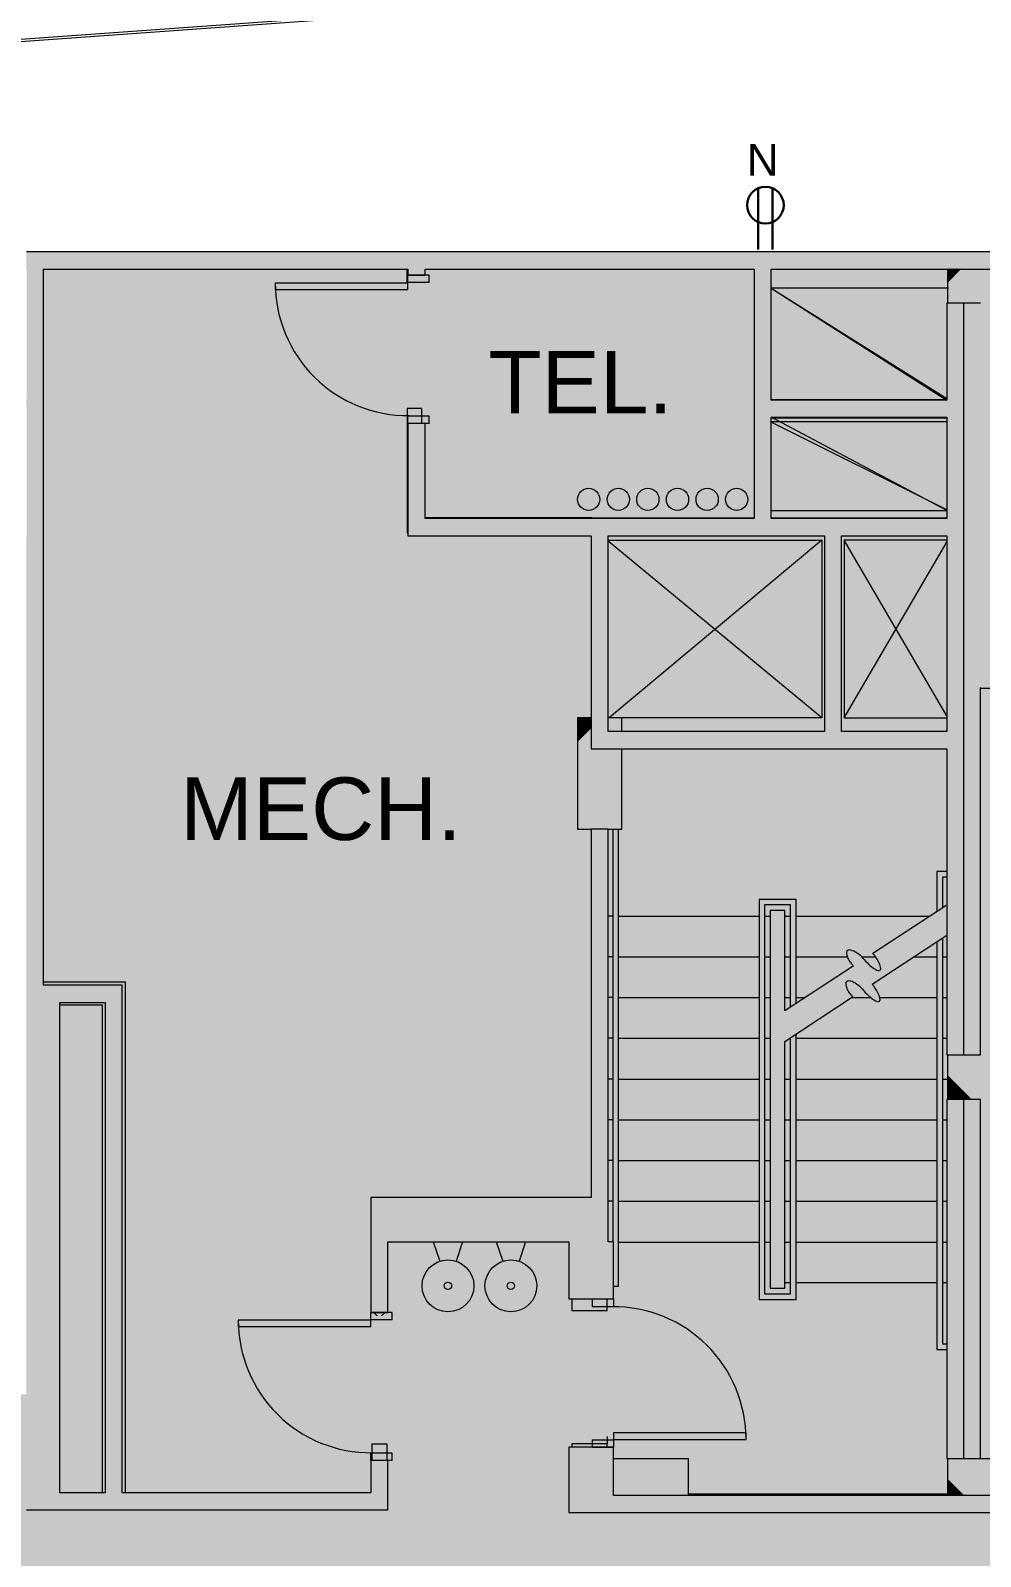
# Model space of a CAD drawing. Header units: inches. Extents: x -1880 to 225, y -1065 to 162.
# Drawn here: x -540.1 to -283.6, y -494.2 to -82.2 of the extents above; entities that cross this region are included whole.
import ezdxf

# ---------------------------------------------------------------- set-up
doc = ezdxf.new("R2010")
doc.units = ezdxf.units.IN
doc.header["$MEASUREMENT"] = 0
for name, color, linetype, lineweight in [('06_555 11th St - background_dwg', 8, 'Continuous', 9), ('A-ANNO-NOTE', 131, 'Continuous', 30), ('A-DETL', 90, 'Continuous', 9), ('A-DETL-GENF', 92, 'Continuous', 9), ('A-DOOR', 31, 'Continuous', 13), ('A-DOOR-FRAM', 31, 'Continuous', 20), ('A-WALL', 113, 'Continuous', 13), ('A-WALL-PATT', 111, 'Continuous', 13), ('C-Txt', 7, 'Continuous', 9), ('I-WALL', 2, 'Continuous', 13), ('P', 7, 'Continuous', 9), ('S', 7, 'Continuous', 9), ('S-COLHOLH', 7, 'Continuous', 9), ('W', 7, 'Continuous', 9)]:
    doc.layers.add(name, color=color, linetype=linetype, lineweight=lineweight)
doc.styles.add('Arial', font='arial.ttf', dxfattribs={"height": 16.875})
doc.styles.add('Swis721 Lt BT', font='swissl.ttf', dxfattribs={"height": 8.514638})

# ---------------------------------------------------------------- blocks, each defined once
blk = doc.blocks.new('Single Flush - OTJ_SOLIDFLUSH_ALUM-4808058-FIRST FLOOR POWER _ SIGNAL')
at = {"layer": 'A-DOOR', "color": 8, "lineweight": 20}
for p, q in [((16.15625, 38.125), (16.15625, 2.3125)), ((17.90625, 38.125), (16.15625, 38.125)), ((17.90625, 2.3125), (17.90625, 38.125)), ((16.15625, 2.3125), (17.90625, 2.3125))]:
    blk.add_line(p, q, dxfattribs=at)
at = {"layer": 'A-DOOR', "lineweight": 9}
blk.add_arc((17.90625, 2.3125), 35.8125, 90, 180.5, dxfattribs=at)
at = {"layer": 'A-DOOR-FRAM', "color": 8}
for p, q in [((-20, -3.4375), (-20, 2.3125)), ((-20, 2.3125), (-18, 2.3125)), ((-18, -3.4375), (-18, 2.3125)), ((18.000004, -3.4375), (18.000004, 2.3125)), ((18.000004, 2.3125), (20.000004, 2.3125)), ((20.000004, -3.4375), (20.000004, 2.3125)), ((-20, -3.4375), (-18, -3.4375)), ((18.000004, -3.4375), (20.000004, -3.4375))]:
    blk.add_line(p, q, dxfattribs=at)
blk = doc.blocks.new('Single Flush - OTJ_SOLIDFLUSH_ALUM-4812242-FIRST FLOOR POWER _ SIGNAL')
at = {"layer": 'A-DOOR', "color": 8, "lineweight": 20}
for p, q in [((16.15625, 41.8125), (16.15625, 6)), ((17.90625, 41.8125), (16.15625, 41.8125)), ((17.90625, 6), (17.90625, 41.8125)), ((16.15625, 6), (17.90625, 6))]:
    blk.add_line(p, q, dxfattribs=at)
at = {"layer": 'A-DOOR', "lineweight": 9}
blk.add_arc((17.90625, 6), 35.8125, 90, 180.5, dxfattribs=at)
at = {"layer": 'A-DOOR-FRAM', "color": 8}
for p, q in [((-20, 0.25), (-20, 6)), ((-20, 6), (-18, 6)), ((-18, 0.25), (-18, 6)), ((18.000004, 0.25), (18.000004, 6)), ((18.000004, 6), (20.000004, 6)), ((20.000004, 0.25), (20.000004, 6)), ((-20, 0.25), (-18, 0.25)), ((18.000004, 0.25), (20.000004, 0.25))]:
    blk.add_line(p, q, dxfattribs=at)
blk = doc.blocks.new('06_555 11th St - background_dwg-4793957-FIRST FLOOR POWER _ SIGNAL')
at = {"layer": 'P'}
for p, q in [((2939.68, 2812.22), (2939.68, 2814.22)), ((3085.86, 2810.72), (3037.99, 2810.72)), ((3085.37, 2780.9), (3037.99, 2810.64)), ((3037.99, 2780.7), (3085.37, 2780.7)), ((3037.99, 2775.7), (3085.37, 2775.7)), ((3037.99, 2774.7), (3085.37, 2774.7)), ((3085.37, 2750.86), (3037.99, 2774.54)), ((2989.53, 2748.7), (3033.36, 2748.7)), ((3037.99, 2750.7), (3085.37, 2750.7)), ((3037.99, 2748.7), (3085.37, 2748.7)), ((3051.67, 2694.7), (2994, 2742.44)), ((3051.67, 2742.7), (2994.2, 2694.7)), ((3085.37, 2695.24), (3057.67, 2742.7)), ((3057.67, 2694.7), (3085.37, 2742.17)), ((3094.49, 2702.72), (3193.68, 2702.72)), ((2995.2, 2664.7), (2995.2, 2553.21)), ((2995.2, 2641.2), (2994, 2641.2)), ((2996.7, 2641.2), (3034.7, 2641.2)), ((3036.2, 2641.2), (3037.7, 2641.2)), ((3041.7, 2641.2), (3043.2, 2641.2)), ((3044.7, 2641.2), (3080.69, 2641.2)), ((3065.44, 2631.2), (3085.37, 2644.27)), ((3065.27, 2622.84), (3085.37, 2636.03)), ((2995.2, 2630.2), (2994, 2630.2)), ((2996.7, 2630.2), (3034.7, 2630.2)), ((3036.2, 2630.2), (3037.7, 2630.2)), ((3041.7, 2630.2), (3043.2, 2630.2)), ((3044.7, 2630.2), (3058.5, 2630.2)), ((3062.43, 2630.2), (3066.17, 2630.2)), ((3076.49, 2630.2), (3082.7, 2630.2)), ((3084.2, 2630.2), (3085.37, 2630.2)), ((2995.2, 2619.2), (2994, 2619.2)), ((2996.7, 2619.2), (3034.7, 2619.2)), ((3036.2, 2619.2), (3037.7, 2619.2)), ((3041.7, 2619.2), (3043.2, 2619.2)), ((3044.7, 2619.2), (3047.16, 2619.2)), ((3059.73, 2619.2), (3064.86, 2619.2)), ((3067.29, 2619.2), (3082.7, 2619.2)), ((3084.2, 2619.2), (3085.37, 2619.2)), ((2995.2, 2608.2), (2994, 2608.2)), ((2996.7, 2608.2), (3034.7, 2608.2)), ((3036.2, 2608.2), (3037.7, 2608.2)), ((3042.96, 2608.2), (3043.2, 2608.2)), ((3044.7, 2608.2), (3082.7, 2608.2)), ((3084.2, 2608.2), (3085.37, 2608.2)), ((2995.2, 2597.2), (2994, 2597.2)), ((2996.7, 2597.2), (3034.7, 2597.2)), ((3036.2, 2597.2), (3037.7, 2597.2)), ((3041.7, 2597.2), (3043.2, 2597.2)), ((3044.7, 2597.2), (3082.7, 2597.2)), ((3084.2, 2597.2), (3085.7, 2597.2)), ((2995.2, 2586.2), (2994, 2586.2)), ((2996.7, 2586.2), (3034.7, 2586.2)), ((3036.2, 2586.2), (3037.7, 2586.2)), ((3041.7, 2586.2), (3043.2, 2586.2)), ((3044.7, 2586.2), (3082.7, 2586.2)), ((3084.2, 2586.2), (3085.37, 2586.2)), ((2995.2, 2575.2), (2994, 2575.2)), ((2996.7, 2575.2), (3034.7, 2575.2)), ((3036.2, 2575.2), (3037.7, 2575.2)), ((3041.7, 2575.2), (3043.2, 2575.2)), ((3044.7, 2575.2), (3082.7, 2575.2)), ((3084.2, 2575.2), (3085.37, 2575.2)), ((2995.2, 2564.2), (2994, 2564.2)), ((2996.7, 2564.2), (3034.7, 2564.2)), ((3036.2, 2564.2), (3037.7, 2564.2)), ((3041.7, 2564.2), (3043.2, 2564.2)), ((3044.7, 2564.2), (3082.7, 2564.2)), ((3084.2, 2564.2), (3085.37, 2564.2)), ((2946.74, 2553.21), (2948.48, 2548.01)), ((2954.64, 2553.21), (2952.9, 2548.01)), ((2963.74, 2553.21), (2965.48, 2548.01)), ((2971.64, 2553.21), (2969.9, 2548.01)), ((2996.7, 2553.2), (3034.7, 2553.2)), ((3036.2, 2553.2), (3037.7, 2553.2)), ((3041.7, 2553.2), (3043.2, 2553.2)), ((3044.7, 2553.2), (3082.7, 2553.2)), ((3084.2, 2553.2), (3085.37, 2553.2)), ((3043.2, 2542.2), (3041.7, 2542.2)), ((3082.7, 2542.2), (3044.7, 2542.2)), ((3085.37, 2542.2), (3084.2, 2542.2)), ((2931.6, 2533.29), (2930.68, 2534.21)), ((2932.78, 2533.29), (2933.7, 2534.21)), ((2993.68, 2500.7), (2993.68, 2498.7))]:
    blk.add_line(p, q, dxfattribs=at)
at = {"layer": 'P', "flags": 128}
for points in [[(2994, 2742.7), (3051.67, 2742.7), (3051.67, 2694.7), (2997.68, 2694.7)], [(3085.37, 2742.7), (3057.67, 2742.7), (3057.67, 2694.7), (3085.37, 2694.7)], [(2996.7, 2664.7), (2996.7, 2541.2), (2995.37, 2541.2)], [(3085.37, 2653.2), (3082.7, 2653.2), (3082.7, 2642.52)], [(3085.37, 2651.7), (3084.2, 2651.7), (3084.2, 2643.51)], [(3044.7, 2617.59), (3044.7, 2645.7), (3034.7, 2645.7), (3034.7, 2537.7), (3044.7, 2537.7), (3044.7, 2609.34)], [(3043.2, 2616.61), (3043.2, 2644.2), (3036.2, 2644.2), (3036.2, 2539.2), (3043.2, 2539.2), (3043.2, 2608.36)], [(3060.14, 2627.72), (3041.7, 2615.62), (3041.7, 2642.7), (3037.7, 2642.7), (3037.7, 2540.7), (3041.7, 2540.7), (3041.7, 2607.38), (3059.97, 2619.36)], [(3082.7, 2634.27), (3082.7, 2524.19), (3085.37, 2524.19)], [(3084.2, 2635.26), (3084.2, 2525.69), (3085.37, 2525.69)]]:
    blk.add_lwpolyline(points, dxfattribs=at)
at = {"layer": 'P'}
for centre, radius in [((2988.68, 2753.7), 3), ((2996.68, 2753.7), 3), ((3004.68, 2753.7), 3), ((3012.68, 2753.7), 3), ((3020.68, 2753.7), 3), ((3028.68, 2753.7), 3), ((2950.69, 2541.37), 7), ((2967.69, 2541.37), 7), ((2950.69, 2541.37), 1), ((2967.69, 2541.37), 1)]:
    blk.add_circle(centre, radius, dxfattribs=at)
for centre, radius, start, end in [((3059.01, 2631.33), 0.728, 86.2785, 181.5755), ((3061.65, 2631.4), 3.36, 181.5755, 203.2411), ((3064.76, 2632.74), 6.75, 203.2411, 215.0379), ((3058.84, 2628.7), 3.36, 64.6129, 86.2785), ((3068.95, 2635.68), 11.87, 215.0379, 222.0879), ((3057.39, 2625.64), 6.75, 52.8162, 64.6129), ((3054.29, 2621.56), 11.87, 43.927, 52.8162), ((3078.02, 2642.32), 19.68, 219.5469, 225.9625), ((3049.91, 2619.11), 19.68, 33.1313, 37.8815), ((3057.56, 2624.11), 10.54, 24.3593, 33.1313), ((3071.66, 2635.75), 10.54, 225.9625, 234.7345), ((3068.28, 2630.96), 4.67, 234.7345, 252.7863), ((3067.04, 2626.99), 0.509, 252.7863, 6.3074), ((3062.91, 2626.53), 4.67, 6.3075, 24.3593), ((3058.84, 2622.97), 0.728, 86.2785, 181.5755), ((3061.47, 2623.04), 3.36, 181.5755, 203.2411), ((3064.59, 2624.38), 6.75, 203.2411, 215.0379), ((3058.67, 2620.34), 3.36, 64.6129, 86.2785), ((3068.78, 2627.32), 11.87, 215.0379, 222.0879), ((3057.22, 2617.28), 6.75, 52.8162, 64.6129), ((3054.12, 2613.2), 11.87, 43.927, 52.8162), ((3077.85, 2633.97), 19.68, 219.5469, 225.9625), ((3049.74, 2610.75), 19.68, 33.1313, 37.8815), ((3057.39, 2615.75), 10.54, 24.3593, 33.1313), ((3071.49, 2627.39), 10.54, 225.9625, 234.7345), ((3068.1, 2622.6), 4.67, 234.7345, 252.7863), ((3066.87, 2618.63), 0.509, 252.7863, 6.3074), ((3062.74, 2618.17), 4.67, 6.3075, 24.3593)]:
    blk.add_arc(centre, radius, start, end, dxfattribs=at)
at = {"layer": 'S'}
for p, q in [((3085.68, 2806.72), (3085.68, 2815.91)), ((2985.68, 2664.7), (2989.37, 2664.7)), ((3085.68, 2591.72), (3085.68, 2603.72)), ((3085.68, 2484.77), (3085.68, 2494.72)), ((3094.5, 2494.72), (3115.68, 2494.72))]:
    blk.add_line(p, q, dxfattribs=at)
at = {"layer": 'S', "flags": 128}
for points in [[(2989.37, 2694.7), (2985.68, 2694.7), (2985.68, 2664.7)], [(2997.68, 2691.01), (2997.68, 2694.7), (2994, 2694.7)], [(2994, 2664.7), (2997.68, 2664.7), (2997.68, 2686.39)], [(3015.68, 2484.77), (3015.68, 2494.71), (2995.37, 2494.71)]]:
    blk.add_lwpolyline(points, dxfattribs=at)
at = {"layer": 'S-COLHOLH'}
for p, q in [((3085.96, 2815.91), (3085.68, 2815.63)), ((3086.32, 2815.91), (3085.68, 2815.28)), ((3086.67, 2815.91), (3085.68, 2814.92)), ((3087.02, 2815.91), (3085.68, 2814.57)), ((3087.38, 2815.91), (3085.68, 2814.22)), ((3087.73, 2815.91), (3085.68, 2813.86)), ((3088.08, 2815.91), (3085.68, 2813.51)), ((3088.44, 2815.91), (3085.68, 2813.16)), ((3088.79, 2815.91), (3085.68, 2812.8)), ((3089.14, 2815.91), (3085.68, 2812.45)), ((2985.95, 2694.7), (2985.68, 2694.44)), ((2986.3, 2694.7), (2985.68, 2694.09)), ((2986.65, 2694.7), (2985.68, 2693.73)), ((2987.01, 2694.7), (2985.68, 2693.38)), ((2987.36, 2694.7), (2985.68, 2693.03)), ((2987.71, 2694.7), (2985.68, 2692.67)), ((2988.07, 2694.7), (2985.68, 2692.32)), ((2988.42, 2694.7), (2985.68, 2691.96)), ((2988.77, 2694.7), (2985.68, 2691.61)), ((2989.13, 2694.7), (2985.68, 2691.26)), ((2989.37, 2694.59), (2985.68, 2690.9)), ((2989.37, 2694.24), (2985.68, 2690.55)), ((2989.37, 2693.88), (2985.68, 2690.2)), ((2989.37, 2693.53), (2985.68, 2689.84)), ((2989.37, 2693.18), (2985.68, 2689.49)), ((2989.37, 2692.82), (2985.68, 2689.14)), ((2989.37, 2692.47), (2985.68, 2688.78)), ((2989.37, 2692.12), (2985.68, 2688.43)), ((3085.68, 2597.99), (3091.96, 2591.72)), ((3085.68, 2597.64), (3091.6, 2591.72)), ((3085.68, 2597.29), (3091.25, 2591.72)), ((3085.68, 2596.93), (3090.9, 2591.72)), ((3085.68, 2596.58), (3090.54, 2591.72)), ((3085.68, 2596.22), (3090.19, 2591.72)), ((3085.68, 2595.87), (3089.83, 2591.72)), ((3085.68, 2595.52), (3089.48, 2591.72)), ((3085.68, 2595.16), (3089.13, 2591.72)), ((3085.68, 2594.81), (3088.77, 2591.72)), ((3085.68, 2594.46), (3088.42, 2591.72)), ((3085.68, 2594.1), (3088.07, 2591.72)), ((3085.68, 2593.75), (3087.71, 2591.72)), ((3085.68, 2593.4), (3087.36, 2591.72)), ((3085.68, 2593.04), (3087.01, 2591.72)), ((3085.68, 2592.69), (3086.65, 2591.72)), ((3085.68, 2592.34), (3086.3, 2591.72)), ((3085.68, 2591.98), (3085.95, 2591.72)), ((3085.68, 2488.99), (3089.9, 2484.77)), ((3085.68, 2488.64), (3089.55, 2484.77)), ((3085.68, 2488.29), (3089.2, 2484.77)), ((3085.68, 2487.93), (3088.84, 2484.77)), ((3085.68, 2487.58), (3088.49, 2484.77)), ((3085.68, 2487.22), (3088.14, 2484.77)), ((3085.68, 2486.87), (3087.78, 2484.77)), ((3085.68, 2486.52), (3087.43, 2484.77)), ((3085.68, 2486.16), (3087.07, 2484.77)), ((3085.68, 2485.81), (3086.72, 2484.77)), ((3085.68, 2485.46), (3086.37, 2484.77)), ((3085.68, 2485.1), (3086.01, 2484.77))]:
    blk.add_line(p, q, dxfattribs=at)
at = {"layer": 'W'}
for p, q in [((2989.53, 2748.7), (2944.5, 2748.7)), ((3085.68, 2591.72), (3085.68, 2603.72))]:
    blk.add_line(p, q, dxfattribs=at)
at = {"layer": 'W', "flags": 128}
for points in [[(2939.88, 2814.22), (2939.68, 2814.22), (2939.68, 2815.91)], [(2943.68, 2774.22), (2943.68, 2778.22), (2939.68, 2778.22), (2939.68, 2744.7), (2939.88, 2744.7)], [(2841.48, 2623.46), (2863.54, 2623.46), (2863.54, 2485.52)], [(2845.85, 2617.21), (2857.29, 2617.21), (2857.29, 2485.52)], [(2984.18, 2537.84), (2984.18, 2534.7), (2993.68, 2534.7), (2993.68, 2537.84)], [(2930.19, 2494.21), (2930.19, 2498.7), (2934.18, 2498.7), (2934.18, 2494.21)], [(2993.68, 2497.84), (2993.68, 2498.7), (2984.18, 2498.7), (2984.18, 2497.84)], [(3015.68, 2485.2), (3085.68, 2485.2), (3085.68, 2494.72)]]:
    blk.add_lwpolyline(points, dxfattribs=at)
at = {"layer": 'C-Txt', "char_height": 16.875, "attachment_point": 1, "line_spacing_factor": 0.938532, "style": 'Arial'}
for s, insert, width in [('TEL.', (2961.6, 2793.78), 59.2898), ('MECH.', (2878.41, 2678.64), 90.1699)]:
    blk.add_mtext(s, dxfattribs=dict(at, insert=insert, width=width))

msp = doc.modelspace()

# ---------------------------------------------------------------- hatches: boundary and pattern name
at = {"layer": 'A-DETL-GENF'}
h = msp.add_hatch(color=254, dxfattribs=at)
h.paths.add_polyline_path([(40.86, -1023.03), (225.39, -1023.03), (225.39, -1010.03), (214.05, -1010.03), (214.05, -1001.03), (210.86, -1001.03), (210.86, -1004.28), (208.36, -1004.28), (208.36, -1001.03), (174.11, -1001.03), (174.11, -1004.28), (171.61, -1004.28), (171.61, -1006.53), (153.61, -1006.53), (153.61, -1004.28), (151.36, -1004.28), (151.36, -1001.03), (113.86, -1001.03), (113.86, -1004.28), (111.61, -1004.28), (111.61, -1006.53), (93.61, -1006.53), (93.61, -1004.41), (91.36, -1004.41), (91.36, -1001.16), (54.11, -1001.16), (54.11, -1004.41), (51.61, -1004.41), (51.61, -1010.53), (40.86, -1010.53), (40.86, -1022.53), (-15.64, -1022.53), (-15.64, -1010.03), (-26.39, -1010.03), (-26.39, -1001.28), (-29.14, -1001.28), (-29.14, -1002.03), (-31.64, -1002.03), (-31.64, -1001.28), (-66.14, -1001.28), (-66.14, -1002.03), (-68.39, -1002.03), (-68.39, -1006.53), (-86.39, -1006.53), (-86.39, -1002.03), (-88.64, -1002.03), (-88.64, -1001.28), (-126.14, -1001.28), (-126.14, -1002.03), (-128.39, -1002.03), (-128.39, -1006.53), (-146.39, -1006.53), (-146.39, -1002.53), (-148.89, -1002.53), (-148.89, -1001.78), (-185.89, -1001.78), (-185.89, -1002.53), (-188.39, -1002.53), (-188.39, -1010.03), (-199.14, -1010.03), (-199.14, -1022.53), (-255.64, -1022.53), (-255.64, -1010.28), (-269.01, -1010.28), (-269.01, -993.78), (-246.39, -993.78), (-246.39, -987.03), (-216.39, -987.03), (-216.39, -987.53), (-210.01, -987.53), (-210.01, -993.53), (-188.39, -993.53), (-188.39, -997.53), (-185.89, -997.53), (-185.89, -1000.78), (-148.89, -1000.78), (-148.89, -997.53), (-146.39, -997.53), (-146.39, -993.53), (-128.39, -993.53), (-128.39, -997.03), (-126.14, -997.03), (-126.14, -1000.28), (-88.64, -1000.28), (-88.64, -997.03), (-86.39, -997.03), (-86.39, -993.53), (-68.39, -993.53), (-68.39, -997.03), (-66.14, -997.03), (-66.14, -1000.28), (-31.64, -1000.28), (-31.64, -997.03), (-29.14, -997.03), (-29.14, -1000.28), (-26.39, -1000.28), (-26.39, -993.53), (-5.39, -993.53), (-5.39, -987.03), (24.61, -987.03), (24.61, -987.53), (29.99, -987.53), (29.99, -994.03), (51.61, -994.03), (51.61, -999.41), (54.11, -999.41), (54.11, -1000.16), (91.36, -1000.16), (91.36, -999.41), (93.61, -999.41), (93.61, -993.53), (111.61, -993.53), (111.61, -999.28), (113.86, -999.28), (113.86, -1000.03), (151.36, -1000.03), (151.36, -999.28), (153.61, -999.28), (153.61, -993.53), (171.61, -993.53), (171.61, -999.28), (174.11, -999.28), (174.11, -1000.03), (208.36, -1000.03), (208.36, -999.28), (210.86, -999.28), (210.86, -1000.03), (214.05, -1000.03), (214.05, -993.53), (225.39, -993.53), (225.39, -557.54), (-39.64, -557.54), (-39.64, -552.54), (-71.14, -552.54), (-71.14, -552.04), (-39.64, -552.04), (-39.64, -542.54), (225.39, -542.54), (225.39, -482.36), (-41.14, -482.36), (-41.14, -440.79), (-36.14, -440.79), (-36.14, -477.73), (-8.39, -477.73), (-8.39, -473.54), (47.61, -473.54), (47.61, -477.73), (215.86, -477.73), (215.86, -421.04), (219.36, -421.04), (219.36, -477.73), (225.39, -477.73), (225.39, -186.61), (194.93, -186.61), (194.93, -191.47), (190.3, -191.47), (190.3, -181.29), (194.93, -181.29), (194.93, -181.98), (225.39, -181.98), (225.39, -146.04), (194.93, -146.04), (194.93, -147.29), (190.3, -147.29), (190.3, -146.04), (-36.14, -146.04), (-36.14, -184.29), (-41.14, -184.29), (-41.14, -142.54), (183.8, -142.54), (183.8, -126.54), (188.43, -126.54), (188.43, -142.54), (225.39, -142.54), (225.39, 105.22), (203.61, 105.22), (203.61, 104.47), (201.61, 104.47), (201.61, 99.97), (183.61, 99.97), (183.61, 104.47), (181.36, 104.47), (181.36, 105.22), (143.86, 105.22), (143.86, 104.47), (141.61, 104.47), (141.61, 99.97), (123.61, 99.97), (123.61, 104.34), (121.36, 104.34), (121.36, 105.09), (84.11, 105.09), (84.11, 104.34), (81.61, 104.34), (81.61, 99.97), (62.98, 99.97), (62.98, 76.84), (22.23, 76.84), (22.23, 99.97), (3.61, 99.97), (3.61, 104.71), (1.36, 104.71), (1.36, 105.46), (-35.89, 105.46), (-35.89, 104.71), (-38.39, 104.71), (-38.39, 99.97), (-43.64, 99.97), (-43.64, -80.23), (188.43, -80.23), (188.43, -86.54), (183.8, -86.54), (183.8, -84.86), (-50.14, -84.86), (-50.14, -84.42), (-173.22, -84.42), (-173.22, -146.42), (-173.82, -146.42), (-173.82, -146.61), (-173.64, -146.62), (-173.64, -184.29), (-178.64, -184.29), (-178.64, -146.61), (-340.08, -146.61), (-340.08, -181.98), (-292.7, -181.98), (-292.7, -155.79), (-283.57, -155.79), (-283.57, -254.98), (-186.89, -254.98), (-186.89, -259.61), (-283.57, -259.61), (-283.57, -358.79), (-292.7, -358.79), (-292.7, -276.12), (-388.7, -276.12), (-388.7, -218.61), (-438.19, -218.61), (-438.19, -188.29), (-433.57, -188.29), (-433.57, -213.98), (-344.71, -213.98), (-344.71, -146.61), (-433.57, -146.61), (-433.57, -148.29), (-438.19, -148.29), (-438.19, -146.61), (-536.59, -146.61), (-536.59, -339.98), (-515.34, -339.98), (-515.34, -476.99), (-448.19, -476.99), (-448.19, -468.3), (-443.57, -468.3), (-443.57, -481.62), (-541.22, -481.62), (-541.22, -450.42), (-612.84, -450.42), (-612.84, -542.54), (-589.64, -542.54), (-589.64, -552.92), (-586.14, -552.92), (-586.14, -557.54), (-617.47, -557.54), (-617.47, -516.92), (-801.57, -516.92), (-801.59, -558.17), (-972.83, -558.17), (-972.83, -516.92), (-1220.57, -516.92), (-1220.57, -834.78), (-1220.32, -834.78), (-1220.32, -838.78), (-1218.07, -838.78), (-1218.07, -842.03), (-1184.89, -842.03), (-1184.89, -838.78), (-1182.64, -838.78), (-1182.64, -834.78), (-1163.64, -834.78), (-1163.64, -847.78), (-1167.57, -847.78), (-1167.57, -852.16), (-1179.57, -852.16), (-1179.57, -847.78), (-1182.64, -847.78), (-1182.64, -843.78), (-1184.89, -843.78), (-1184.89, -843.03), (-1218.07, -843.03), (-1218.07, -843.78), (-1220.32, -843.78), (-1220.32, -847.78), (-1223.57, -847.78), (-1223.57, -843.78), (-1229.89, -843.78), (-1229.89, -878.78), (-1235.14, -878.78), (-1235.14, -881.03), (-1235.39, -881.03), (-1235.39, -914.53), (-1235.14, -914.53), (-1235.14, -916.78), (-1229.89, -916.78), (-1229.89, -932.78), (-1235.26, -932.78), (-1235.26, -935.03), (-1235.39, -935.03), (-1235.39, -968.53), (-1235.26, -968.53), (-1235.26, -970.78), (-1229.89, -970.78), (-1229.89, -1004.78), (-666.89, -1004.78), (-666.89, -982.03), (-667.08, -982.03), (-667.08, -971.03), (-664.58, -971.03), (-664.58, -968.53), (-661.33, -968.53), (-661.33, -935.03), (-664.58, -935.03), (-664.58, -932.53), (-667.08, -932.53), (-667.08, -917.03), (-664.58, -917.03), (-664.58, -914.53), (-661.33, -914.53), (-661.33, -881.03), (-664.58, -881.03), (-664.58, -878.78), (-667.57, -878.78), (-667.57, -847.78), (-680.01, -847.78), (-680.01, -834.78), (-666.88, -834.78), (-666.88, -807.41), (-629.88, -807.41), (-629.88, -842.28), (-652.57, -842.28), (-652.57, -878.78), (-659.58, -878.78), (-659.58, -881.03), (-660.33, -881.03), (-660.33, -914.53), (-659.58, -914.53), (-659.58, -917.03), (-652.08, -917.03), (-652.08, -932.53), (-659.58, -932.53), (-659.58, -935.03), (-660.33, -935.03), (-660.33, -968.53), (-659.58, -968.53), (-659.58, -971.03), (-652.08, -971.03), (-652.08, -979.28), (-623.7, -979.28), (-623.7, -999.78), (-622.89, -999.78), (-622.89, -1006.03), (-620.39, -1006.03), (-620.39, -1006.78), (-583.39, -1006.78), (-583.39, -1006.03), (-580.89, -1006.03), (-580.89, -999.78), (-564.89, -999.78), (-564.89, -1005.9), (-562.39, -1005.9), (-562.39, -1006.65), (-525.14, -1006.65), (-525.14, -1005.9), (-522.89, -1005.9), (-522.89, -999.78), (-485.51, -999.78), (-485.51, -987.65), (-485.39, -987.65), (-485.39, -987.03), (-455.39, -987.03), (-455.39, -987.65), (-450.14, -987.65), (-450.14, -993.65), (-455.39, -993.65), (-455.39, -993.78), (-428.39, -993.78), (-428.39, -1000.53), (-425.64, -1000.53), (-425.64, -997.28), (-423.14, -997.28), (-423.14, -1000.53), (-388.64, -1000.53), (-388.64, -997.28), (-386.39, -997.28), (-386.39, -993.78), (-368.39, -993.78), (-368.39, -997.28), (-366.14, -997.28), (-366.14, -1000.53), (-328.64, -1000.53), (-328.64, -997.28), (-326.39, -997.28), (-326.39, -993.78), (-308.39, -993.78), (-308.39, -997.28), (-306.14, -997.28), (-306.14, -1000.53), (-271.64, -1000.53), (-271.64, -997.28), (-269.14, -997.28), (-269.14, -1002.28), (-271.64, -1002.28), (-271.64, -1001.53), (-306.14, -1001.53), (-306.14, -1002.28), (-308.39, -1002.28), (-308.39, -1006.78), (-326.39, -1006.78), (-326.39, -1002.28), (-328.64, -1002.28), (-328.64, -1001.53), (-366.14, -1001.53), (-366.14, -1002.28), (-368.39, -1002.28), (-368.39, -1006.78), (-386.39, -1006.78), (-386.39, -1002.28), (-388.64, -1002.28), (-388.64, -1001.53), (-423.14, -1001.53), (-423.14, -1002.28), (-425.64, -1002.28), (-425.64, -1001.53), (-428.39, -1001.53), (-428.39, -1010.28), (-439.39, -1010.28), (-439.39, -1022.53), (-495.01, -1022.53), (-495.01, -1014.78), (-522.89, -1014.78), (-522.89, -1010.9), (-525.14, -1010.9), (-525.14, -1007.65), (-562.39, -1007.65), (-562.39, -1010.9), (-564.89, -1010.9), (-564.89, -1014.78), (-580.89, -1014.78), (-580.89, -1011.03), (-583.39, -1011.03), (-583.39, -1007.78), (-620.39, -1007.78), (-620.39, -1011.03), (-622.89, -1011.03), (-622.89, -1014.78), (-623.7, -1014.78), (-623.7, -1014.53), (-661.39, -1014.53), (-661.39, -1022.78), (-1235.39, -1022.78), (-1235.39, -1023.03), (29.99, -1023.03)], flags=0)
h.paths.add_polyline_path([(24.36, -1017.03), (24.36, -1017.03), (0.86, -1017.03)], flags=0)
h.paths.add_polyline_path([(-239.14, -1017.03), (-215.64, -1017.03), (-215.64, -993.53), (-215.51, -993.53), (-215.51, -993.03), (-216.39, -993.03), (-216.39, -1017.03), (-239.14, -1017.03)], flags=0)
h.paths.add_polyline_path([(-630.45, -1009.03), (-629.2, -1009.03), (-629.2, -984.78), (-630.45, -984.78), (-630.45, -1008.28), (-660.45, -1008.28), (-660.45, -984.78), (-661.39, -984.78), (-661.39, -1009.03), (-660.45, -1009.03)], flags=0)
h.paths.add_polyline_path([(-1010.36, -852.78), (-1011.51, -852.78), (-1011.51, -847.78), (-1014.51, -847.78), (-1014.51, -843.74), (-1016.76, -843.74), (-1016.76, -842.99), (-1050.14, -842.99), (-1050.14, -843.74), (-1052.51, -843.74), (-1052.51, -847.78), (-1055.51, -847.78), (-1055.51, -852.16), (-1067.51, -852.16), (-1067.51, -847.78), (-1070.64, -847.78), (-1070.64, -843.78), (-1072.89, -843.78), (-1072.89, -843.03), (-1106.39, -843.03), (-1106.39, -843.78), (-1108.64, -843.78), (-1108.64, -847.78), (-1111.64, -847.78), (-1111.64, -852.16), (-1123.64, -852.16), (-1123.64, -847.78), (-1127.64, -847.78), (-1127.64, -834.78), (-1108.64, -834.78), (-1108.64, -838.78), (-1106.39, -838.78), (-1106.39, -842.03), (-1072.89, -842.03), (-1072.89, -838.78), (-1070.64, -838.78), (-1070.64, -834.78), (-1052.51, -834.78), (-1052.51, -838.74), (-1050.14, -838.74), (-1050.14, -841.99), (-1016.76, -841.99), (-1016.76, -838.74), (-1014.51, -838.74), (-1014.51, -834.78), (-996.51, -834.78), (-996.51, -838.74), (-994.01, -838.74), (-994.01, -841.99), (-960.76, -841.99), (-960.76, -838.74), (-959.01, -838.74), (-959.01, -808.9), (-939.76, -808.9), (-939.76, -812.65), (-940.39, -812.65), (-940.39, -838.78), (-938.14, -838.78), (-938.14, -842.03), (-904.64, -842.03), (-904.64, -838.78), (-902.39, -838.78), (-902.39, -834.78), (-884.39, -834.78), (-884.39, -838.78), (-882.14, -838.78), (-882.14, -842.03), (-848.64, -842.03), (-848.64, -838.78), (-846.39, -838.78), (-846.39, -834.78), (-828.64, -834.78), (-828.64, -838.75), (-826.14, -838.75), (-826.14, -842), (-792.89, -842), (-792.89, -838.75), (-790.64, -838.75), (-790.64, -834.78), (-772.64, -834.78), (-772.64, -838.72), (-770.14, -838.72), (-770.14, -841.97), (-736.89, -841.97), (-736.89, -838.72), (-734.64, -838.72), (-734.64, -834.78), (-716.01, -834.78), (-716.01, -847.78), (-719.14, -847.78), (-719.14, -852.16), (-731.14, -852.16), (-731.14, -847.78), (-734.64, -847.78), (-734.64, -843.72), (-736.89, -843.72), (-736.89, -842.97), (-770.14, -842.97), (-770.14, -843.72), (-772.64, -843.72), (-772.64, -847.78), (-775.64, -847.78), (-775.64, -852.16), (-787.64, -852.16), (-787.64, -847.78), (-790.64, -847.78), (-790.64, -843.75), (-792.89, -843.75), (-792.89, -843), (-826.14, -843), (-826.14, -843.75), (-828.64, -843.75), (-828.64, -847.78), (-831.64, -847.78), (-831.64, -852.16), (-843.64, -852.16), (-843.64, -847.78), (-846.39, -847.78), (-846.39, -843.78), (-848.64, -843.78), (-848.64, -843.03), (-882.14, -843.03), (-882.14, -843.78), (-884.39, -843.78), (-884.39, -847.78), (-887.39, -847.78), (-887.39, -852.16), (-899.39, -852.16), (-899.39, -847.78), (-902.39, -847.78), (-902.39, -843.78), (-904.64, -843.78), (-904.64, -843.03), (-938.14, -843.03), (-938.14, -843.78), (-940.39, -843.78), (-940.39, -847.78), (-943.39, -847.78), (-943.39, -852.16), (-955.39, -852.16), (-955.39, -847.78), (-959.01, -847.78), (-959.01, -843.74), (-960.76, -843.74), (-960.76, -842.99), (-994.01, -842.99), (-994.01, -843.74), (-996.51, -843.74), (-996.51, -847.78), (-999.51, -847.78), (-999.51, -852.78)], flags=0)
h.paths.add_polyline_path([(-636.57, -836.78), (-635.38, -836.78), (-635.38, -812.91), (-636.57, -812.91), (-636.57, -835.59)], flags=0)
h.paths.add_polyline_path([(-661.38, -836.78), (-660.57, -836.78), (-660.57, -812.91), (-661.38, -812.91), (-661.38, -834.78)], flags=0)
h.paths.add_polyline_path([(87.37, -677.68), (57.37, -677.68), (57.37, -647.68), (87.37, -647.68)], flags=0)
h.paths.add_polyline_path([(-272.63, -677.68), (-302.63, -677.68), (-302.63, -647.68), (-272.63, -647.68)], flags=0)
h.paths.add_polyline_path([(-632.63, -677.68), (-662.63, -677.68), (-662.63, -647.68), (-632.63, -647.68)], flags=0)
h.paths.add_polyline_path([(-935.35, -677.68), (-959.35, -677.68), (-959.35, -647.68), (-935.35, -647.68), (-935.35, -649.1)], flags=0)
h.paths.add_polyline_path([(-272.63, -557.54), (-546.14, -557.54), (-546.14, -552.92), (-528.64, -552.92), (-528.64, -542.54), (-174.64, -542.54), (-174.64, -552.04), (-143.14, -552.04), (-143.14, -552.54), (-174.64, -552.54), (-174.64, -557.54)], flags=0)
h.paths.add_polyline_path([(-382.7, -482.37), (-394.7, -482.37), (-394.7, -464.68), (-382.7, -464.68), (-382.7, -477.74), (-178.64, -477.74), (-178.64, -440.79), (-173.64, -440.79), (-173.64, -482.37), (-371.88, -482.37)], flags=0)
h.paths.add_polyline_path([(-519.97, -476.99), (-519.97, -344.61), (-532.22, -344.61), (-532.22, -476.99), (-528.64, -476.99)], flags=0)
h.paths.add_polyline_path([(77.55, -467.79), (74.05, -467.79), (74.05, -370.79), (77.55, -370.79), (77.55, -450.42)], flags=0)
h.paths.add_polyline_path([(70.11, -467.79), (70.11, -370.79), (73.61, -370.79), (73.61, -467.79)], flags=0)
h.paths.add_polyline_path([(-288.07, -467.79), (-292.7, -467.79), (-292.7, -370.79), (-283.57, -370.79), (-283.57, -467.79)], flags=0)
h.paths.add_polyline_path([(-264.89, -461.79), (-264.89, -377.79), (-190.64, -377.79), (-190.64, -398.79), (-197.64, -398.79), (-197.64, -381.29), (-261.39, -381.29), (-261.39, -458.29), (-197.64, -458.29), (-197.64, -440.79), (-190.64, -440.79), (-190.64, -461.79), (-261.39, -461.79)], flags=0)
h.paths.add_polyline_path([(46.61, -461.79), (-24.14, -461.79), (-24.14, -440.79), (-17.14, -440.79), (-17.14, -458.29), (46.61, -458.29), (46.61, -381.29), (-17.14, -381.29), (-17.14, -398.79), (-24.14, -398.79), (-24.14, -377.79), (50.11, -377.79), (50.11, -461.79), (47.61, -461.79)], flags=0)
h.paths.add_polyline_path([(-443.57, -428.3), (-448.19, -428.3), (-448.19, -397.3), (-388.7, -397.3), (-388.7, -297.81), (-384.07, -297.81), (-384.07, -409.3), (-382.7, -409.3), (-382.7, -424.68), (-394.7, -424.63), (-394.7, -409.3), (-443.57, -409.3), (-443.57, -424.68)], flags=0)
h.paths.add_polyline_path([(-41.14, -400.29), (-41.14, -332.79), (-36.14, -332.79), (-36.14, -400.29)], flags=0)
h.paths.add_polyline_path([(-173.64, -400.29), (-178.64, -400.29), (-178.64, -332.79), (-173.64, -332.79), (-173.64, -397.08)], flags=0)
h.paths.add_polyline_path([(215.86, -381.04), (215.86, -366.79), (77.76, -366.79), (77.76, -359.79), (183.01, -359.79), (183.01, -363.29), (219.36, -363.29), (219.36, -381.04)], flags=0)
h.paths.add_polyline_path([(-261.39, -370.79), (-268.39, -370.79), (-268.39, -361.79), (-200.39, -361.79), (-200.39, -370.79)], flags=0)
h.paths.add_polyline_path([(-14.39, -369.79), (-14.39, -360.79), (47.61, -360.79), (47.61, -369.79), (46.61, -369.79)], flags=0)
h.paths.add_polyline_path([(77.36, -358.79), (73.86, -358.79), (73.86, -155.79), (77.36, -155.79), (77.36, -236.17), (182.76, -236.17), (182.76, -245.42), (77.36, -245.42), (77.36, -334.85)], flags=0)
h.paths.add_polyline_path([(70.11, -358.79), (69.86, -358.79), (69.86, -260.11), (-28.39, -260.11), (-28.39, -255.48), (69.86, -255.48), (69.86, -155.79), (73.36, -155.79), (73.36, -358.79)], flags=0)
h.paths.add_polyline_path([(-14.39, -353.79), (-24.14, -353.79), (-24.14, -332.79), (-17.14, -332.79), (-17.14, -350.29), (46.61, -350.29), (46.61, -273.29), (-17.14, -273.29), (-17.14, -290.79), (-24.14, -290.79), (-24.14, -269.79), (50.11, -269.79), (50.11, -353.79), (46.61, -353.79)], flags=0)
h.paths.add_polyline_path([(-200.39, -353.79), (-264.89, -353.79), (-264.89, -269.79), (-190.64, -269.79), (-190.64, -290.79), (-197.64, -290.79), (-197.64, -273.29), (-261.39, -273.29), (-261.39, -350.29), (-197.64, -350.29), (-197.64, -332.79), (-190.64, -332.79), (-190.64, -353.79), (-197.64, -353.79)], flags=0)
h.paths.add_polyline_path([(186.86, -337.79), (186.86, -262.79), (190.36, -262.79), (190.36, -337.79)], flags=0)
h.paths.add_polyline_path([(190.86, -337.79), (190.86, -262.79), (194.36, -262.79), (194.36, -337.79)], flags=0)
h.paths.add_polyline_path([(-173.64, -292.29), (-178.64, -292.29), (-178.64, -224.79), (-173.64, -224.79), (-173.64, -289.08)], flags=0)
h.paths.add_polyline_path([(-41.14, -292.29), (-41.14, -224.79), (-36.14, -224.79), (-36.14, -292.29)], flags=0)
h.paths.add_polyline_path([(-309.71, -271.5), (-292.7, -271.5), (-292.7, -218.61), (-321.09, -218.61), (-321.09, -271.5)], flags=0)
h.paths.add_polyline_path([(-325.72, -271.5), (-325.72, -218.61), (-384.07, -218.61), (-384.07, -271.5)], flags=0)
h.paths.add_polyline_path([(-261.39, -245.79), (-264.89, -245.79), (-264.89, -161.79), (-190.64, -161.79), (-190.64, -182.79), (-197.64, -182.79), (-197.64, -165.29), (-261.39, -165.29), (-261.39, -242.29), (-197.64, -242.29), (-197.64, -224.79), (-190.64, -224.79), (-190.64, -245.79), (-261.37, -245.79)], flags=0)
h.paths.add_polyline_path([(46.61, -245.79), (-24.14, -245.79), (-24.14, -224.79), (-17.14, -224.79), (-17.14, -242.29), (46.61, -242.29), (46.61, -165.29), (-17.14, -165.29), (-17.14, -182.79), (-24.14, -182.79), (-24.14, -161.79), (50.11, -161.79), (50.11, -245.79)], flags=0)
h.paths.add_polyline_path([(190.3, -232.47), (190.3, -231.47), (194.93, -231.47), (194.93, -232.47)], flags=0)
h.paths.add_polyline_path([(-296.81, -213.98), (-292.7, -213.98), (-292.7, -186.61), (-340.08, -186.61), (-340.08, -213.98), (-298.35, -213.98)], flags=0)
h.paths.add_polyline_path([(47.61, -151.36), (-8.39, -151.36), (-8.39, -146.73), (47.61, -146.73)], flags=0)
h.paths.add_polyline_path([(57.48, 82.34), (57.48, 99.97), (57.23, 99.97), (57.23, 82.34)], flags=0)
h.paths.add_polyline_path([(121.36, 106.09), (121.36, 109.34), (123.61, 109.34), (123.61, 111.97), (126.61, 111.97), (126.61, 117.22), (138.61, 117.22), (138.61, 111.97), (141.61, 111.97), (141.61, 109.47), (143.86, 109.47), (143.86, 106.22), (181.36, 106.22), (181.36, 109.47), (183.61, 109.47), (183.61, 111.97), (186.61, 111.97), (186.61, 117.22), (198.61, 117.22), (198.61, 111.97), (201.61, 111.97), (201.61, 109.47), (203.61, 109.47), (203.61, 106.22), (225.39, 106.22), (225.39, 119.58), (-44.22, 119.58), (-44.22, 117.22), (-41.39, 117.22), (-41.39, 111.97), (-38.39, 111.97), (-38.39, 109.71), (-35.89, 109.71), (-35.89, 106.46), (1.36, 106.46), (1.36, 109.71), (3.61, 109.71), (3.61, 111.97), (6.61, 111.97), (6.61, 116.97), (12.61, 116.97), (12.61, 117.97), (72.61, 117.97), (72.61, 116.97), (78.61, 116.97), (78.61, 111.97), (81.61, 111.97), (81.61, 109.34), (84.11, 109.34), (84.11, 106.09), (91.61, 106.09)], flags=0)
at = {"layer": 'A-WALL-PATT', "lineweight": 9}
for points in [[(-541.22, -344.61), (-536.59, -344.61), (-536.59, -141.98), (-541.22, -141.98), (-541.22, -146.78), (-541.15, -146.78), (-541.15, -181.78), (-541.22, -181.78), (-541.22, -183.78), (-541.15, -183.78), (-541.15, -218.78), (-541.22, -218.78), (-541.22, -339.98)], [(-175.94, -146.61), (-173.82, -146.61), (-173.82, -141.98), (-536.59, -141.98), (-536.59, -146.61), (-178.45, -146.61)], [(-344.71, -213.98), (-340.08, -213.98), (-340.08, -146.61), (-344.71, -146.61), (-344.71, -146.74)], [(-288.07, -358.79), (-288.07, -155.79), (-288.15, -156.85), (-288.13, -157.27), (-288.2, -158.92), (-288.2, -155.79), (-292.7, -155.79), (-292.7, -358.79), (-288.2, -358.79), (-288.2, -356.43)], [(-292.7, -186.61), (-292.7, -181.98), (-340.08, -181.98), (-340.08, -186.61), (-309.71, -186.61)], [(-293.07, -218.61), (-292.7, -218.61), (-292.7, -213.98), (-433.57, -213.98), (-433.57, -218.61), (-309.71, -218.61)], [(-384.07, -276.12), (-384.07, -218.61), (-388.7, -218.61), (-388.7, -276.12)], [(-321.09, -271.5), (-321.09, -218.61), (-325.72, -218.61), (-325.72, -271.5)], [(-186.89, -259.61), (-186.89, -254.98), (-283.57, -254.98), (-283.57, -259.61), (-200.39, -259.61)], [(-292.7, -276.12), (-292.7, -271.5), (-384.07, -271.5), (-384.07, -276.12), (-309.71, -276.12)], [(-388.7, -409.3), (-384.07, -409.3), (-384.07, -297.81), (-388.7, -297.81), (-388.7, -397.3)], [(-535.54, -344.61), (-515.34, -344.61), (-515.34, -339.98), (-536.59, -339.98), (-536.59, -344.61)], [(-536.59, -476.99), (-532.22, -476.99), (-532.22, -344.61), (-541.22, -344.61), (-541.22, -476.99)], [(-515.34, -476.99), (-515.34, -344.61), (-519.97, -344.61), (-519.97, -476.99)], [(-292.7, -467.79), (-288.2, -467.79), (-288.2, -370.79), (-292.7, -370.79), (-292.7, -424.63)], [(-288.2, -467.79), (-283.57, -467.79), (-283.57, -370.79), (-288.2, -370.79), (-288.2, -424.63)], [(-443.57, -409.3), (-388.7, -409.3), (-388.7, -397.3), (-443.57, -397.3)], [(-443.57, -481.62), (-443.57, -476.99), (-541.22, -476.99), (-541.22, -481.62), (-528.64, -481.62)], [(-174.64, -482.37), (-173.64, -482.37), (-173.64, -477.74), (-382.7, -477.74), (-382.7, -482.37), (-309.71, -482.37)]]:
    msp.add_hatch(color=7, dxfattribs=at).paths.add_polyline_path(points, flags=0)
h = msp.add_hatch(color=7, dxfattribs=at)
h.paths.add_polyline_path([(-433.57, -218.61), (-433.57, -188.29), (-438.19, -188.29), (-438.19, -218.61)], flags=0)
h.paths.add_polyline_path([(-438.19, -148.29), (-433.57, -148.29), (-433.57, -146.61), (-438.19, -146.61)], flags=0)
h = msp.add_hatch(color=7, dxfattribs=at)
h.paths.add_polyline_path([(-288.07, -155.79), (-288.2, -155.79), (-288.2, -158.92), (-288.15, -156.83)], flags=0)
h.paths.add_polyline_path([(-288.07, -358.79), (-288.2, -356.43), (-288.2, -358.79)], flags=0)
h.paths.add_polyline_path([(-283.57, -358.79), (-283.57, -155.79), (-288.07, -155.79), (-288.07, -358.79)], flags=0)
h = msp.add_hatch(color=7, dxfattribs=at)
h.paths.add_polyline_path([(-443.57, -476.99), (-443.57, -468.3), (-448.19, -468.3), (-448.19, -476.99)], flags=0)
h.paths.add_polyline_path([(-443.57, -428.3), (-443.57, -397.3), (-448.19, -397.3), (-448.19, -428.3)], flags=0)
h = msp.add_hatch(color=7, dxfattribs=at)
h.paths.add_polyline_path([(-382.7, -482.37), (-382.7, -464.68), (-394.7, -464.68), (-394.7, -482.37)], flags=0)
h.paths.add_polyline_path([(-382.7, -424.68), (-382.7, -409.3), (-394.7, -409.3), (-394.7, -424.68)], flags=0)

# ---------------------------------------------------------------- linework, layer by layer
at = {"layer": 'A-ANNO-NOTE'}
for p, q in [((-343.57, -141.33), (-343.57, -124.8)), ((-339.74, -141.33), (-339.74, -124.8))]:
    msp.add_line(p, q, dxfattribs=at)
msp.add_circle((-341.65, -129.37), 4.95, dxfattribs=at)
at = {"layer": 'A-DETL', "lineweight": 13}
for p, q in [((-340.08, -151.79), (-292.7, -181.98)), ((-292.7, -211.81), (-340.08, -186.61))]:
    msp.add_line(p, q, dxfattribs=at)
at = {"layer": 'A-WALL', "color": 8, "lineweight": 20}
for p, q in [((-178.45, -141.98), (-541.22, -141.98)), ((-536.59, -339.98), (-536.59, -146.61)), ((-536.59, -146.61), (-438.19, -146.61)), ((-438.19, -146.61), (-438.19, -148.29)), ((-438.19, -148.29), (-433.57, -148.29)), ((-433.57, -146.61), (-344.71, -146.61)), ((-433.57, -148.29), (-433.57, -146.61)), ((-344.71, -146.61), (-344.71, -213.98)), ((-340.08, -146.61), (-178.64, -146.61)), ((-340.08, -181.98), (-340.08, -146.61)), ((-292.7, -155.79), (-292.7, -181.98)), ((-283.57, -155.79), (-292.7, -155.79)), ((-288.2, -155.79), (-288.2, -358.79)), ((-288.07, -358.79), (-288.07, -155.79)), ((-292.7, -181.98), (-340.08, -181.98)), ((-438.19, -188.29), (-438.19, -218.61)), ((-433.57, -188.29), (-438.19, -188.29)), ((-433.57, -213.98), (-433.57, -188.29)), ((-340.08, -213.98), (-340.08, -186.61)), ((-340.08, -186.61), (-292.7, -186.61)), ((-292.7, -186.61), (-292.7, -213.98)), ((-344.71, -213.98), (-433.57, -213.98)), ((-292.7, -213.98), (-340.08, -213.98)), ((-438.19, -218.61), (-388.7, -218.61)), ((-388.7, -218.61), (-388.7, -276.12)), ((-384.07, -218.61), (-325.72, -218.61)), ((-384.07, -271.5), (-384.07, -218.61)), ((-325.72, -218.61), (-325.72, -271.5)), ((-321.09, -218.61), (-292.7, -218.61)), ((-321.09, -271.5), (-321.09, -218.61)), ((-292.7, -218.61), (-292.7, -271.5)), ((-283.57, -358.79), (-283.57, -259.61)), ((-325.72, -271.5), (-384.07, -271.5)), ((-292.7, -271.5), (-321.09, -271.5)), ((-388.7, -276.12), (-292.7, -276.12)), ((-292.7, -276.12), (-292.7, -358.79)), ((-388.7, -297.81), (-388.7, -397.3)), ((-384.07, -297.81), (-388.7, -297.81)), ((-384.07, -409.3), (-384.07, -297.81)), ((-515.34, -339.98), (-536.59, -339.98)), ((-515.34, -476.99), (-515.34, -339.98)), ((-532.22, -344.61), (-519.97, -344.61)), ((-532.22, -476.99), (-532.22, -344.61)), ((-519.97, -344.61), (-519.97, -476.99)), ((-292.7, -358.79), (-283.57, -358.79)), ((-292.7, -370.79), (-292.7, -467.79)), ((-283.57, -370.79), (-292.7, -370.79)), ((-288.2, -370.79), (-288.2, -467.79)), ((-288.07, -467.79), (-288.07, -370.79)), ((-283.57, -467.79), (-283.57, -370.79)), ((-448.19, -397.3), (-448.19, -428.3)), ((-388.7, -397.3), (-448.19, -397.3)), ((-443.57, -428.3), (-443.57, -409.3)), ((-443.57, -409.3), (-394.7, -409.3)), ((-394.7, -409.3), (-394.7, -424.68)), ((-382.7, -409.3), (-384.07, -409.3)), ((-382.7, -424.68), (-382.7, -409.3)), ((-448.19, -428.3), (-443.57, -428.3)), ((-394.7, -424.68), (-382.7, -424.68)), ((-394.7, -464.68), (-394.7, -482.37)), ((-382.7, -464.68), (-394.7, -464.68)), ((-382.7, -477.74), (-382.7, -464.68)), ((-443.57, -468.3), (-448.19, -468.3)), ((-448.19, -468.3), (-448.19, -476.99)), ((-443.57, -481.62), (-443.57, -468.3)), ((-292.7, -467.79), (-283.57, -467.79)), ((-519.97, -476.99), (-532.22, -476.99)), ((-448.19, -476.99), (-515.34, -476.99)), ((-178.64, -477.74), (-382.7, -477.74)), ((-541.22, -481.62), (-443.57, -481.62)), ((-394.7, -482.37), (-173.64, -482.37))]:
    msp.add_line(p, q, dxfattribs=at)
at = {"layer": 'I-WALL'}
for p, q in [((-312.29, -68.06), (-864.86, -107.82)), ((-864.82, -108.32), (-312.25, -68.56))]:
    msp.add_line(p, q, dxfattribs=at)

# ---------------------------------------------------------------- block references
at = {"layer": '06_555 11th St - background_dwg', "color": 7}
msp.add_blockref('06_555 11th St - background_dwg-4793957-FIRST FLOOR POWER _ SIGNAL', (-3378.07, -2962.51), dxfattribs=at)
at = {"layer": 'A-DOOR'}
for name, p, rotation in [('Single Flush - OTJ_SOLIDFLUSH_ALUM-4808058-FIRST FLOOR POWER _ SIGNAL', (-435.88, -168.29), 89.99999999999993), ('Single Flush - OTJ_SOLIDFLUSH_ALUM-4808058-FIRST FLOOR POWER _ SIGNAL', (-445.88, -448.3), 89.99999999999993), ('Single Flush - OTJ_SOLIDFLUSH_ALUM-4812242-FIRST FLOOR POWER _ SIGNAL', (-388.7, -444.68), 269.9999999999999)]:
    msp.add_blockref(name, p, dxfattribs=dict(at, rotation=rotation))

# ---------------------------------------------------------------- texts
at = {"layer": 'A-ANNO-NOTE', "lineweight": 9, "insert": (-342.39, -112.88), "char_height": 8.51, "width": 10.044, "attachment_point": 2, "line_spacing_factor": 1.00667, "style": 'Swis721 Lt BT'}
msp.add_mtext('N', dxfattribs=at)

doc.saveas('drawing.dxf')
